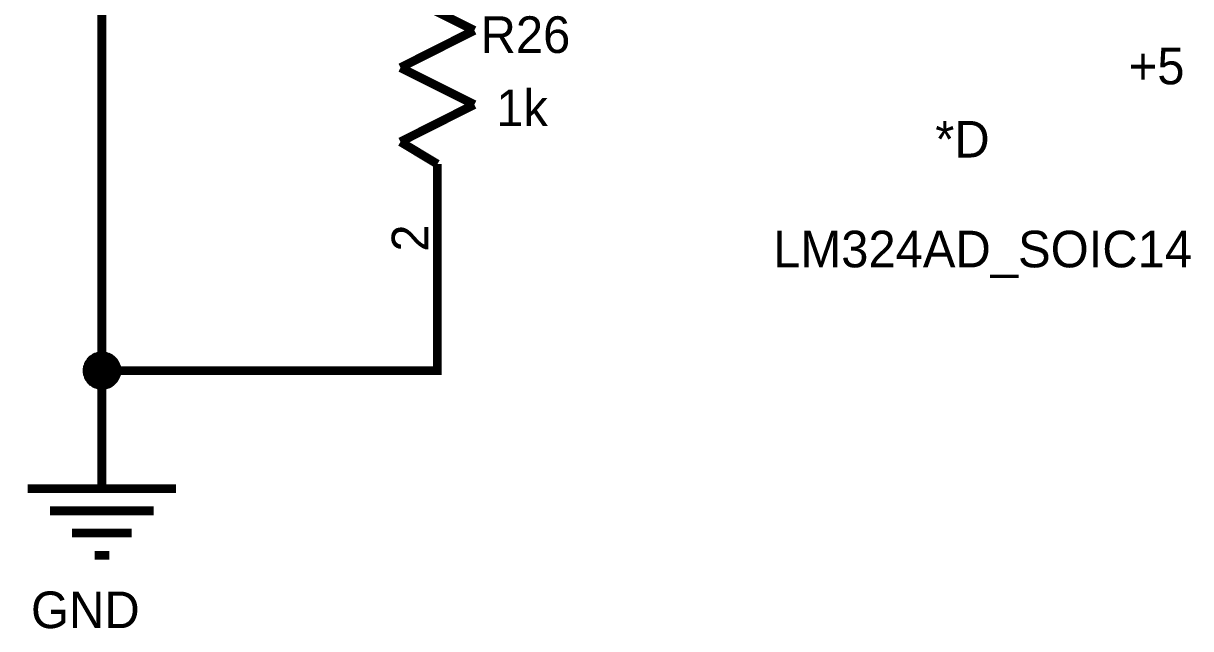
# Model space of a CAD drawing. Header units: millimetres. Extents: x 0 to 800, y 0 to 567.
# Drawn here: x 192.01 to 232.03, y 388.47 to 409.21 of the extents above; entities that cross this region are included whole.
import ezdxf

# ---------------------------------------------------------------- set-up
doc = ezdxf.new("R2010")
doc.units = ezdxf.units.MM
doc.layers.add('Sheet', color=255, linetype='Continuous')

msp = doc.modelspace()

# ---------------------------------------------------------------- linework, layer by layer
at = {"layer": 'Sheet'}
for points, const_width in [([(207.473, 408.968), (204.942, 410.233)], 0.3), ([(194.705, 395.809), (194.705, 397.309), (194.705, 409.528)], 0.3), ([(204.942, 407.691), (207.473, 408.968)], 0.3), ([(207.473, 406.426), (204.942, 407.691)], 0.3), ([(204.942, 405.149), (207.473, 406.426)], 0.3), ([(206.207, 404.387), (204.942, 405.149)], 0.3), ([(206.207, 404.387), (206.207, 399.314)], 0.3), ([(206.207, 404.387), (206.207, 403.626)], 0.3), ([(206.207, 399.314), (206.207, 397.309), (194.705, 397.309)], 0.3), ([(194.201, 397.309), (194.201, 397.332), (194.201, 397.365), (194.212, 397.388), (194.212, 397.41), (194.212, 397.433), (194.224, 397.455), (194.235, 397.489), (194.246, 397.511), (194.246, 397.533), (194.257, 397.556), (194.268, 397.567), (194.291, 397.589), (194.302, 397.612), (194.313, 397.634), (194.336, 397.645), (194.347, 397.668), (194.369, 397.679), (194.38, 397.701), (194.403, 397.712), (194.425, 397.724), (194.448, 397.746), (194.459, 397.757), (194.481, 397.768), (194.504, 397.768), (194.526, 397.78), (194.56, 397.791), (194.582, 397.802), (194.604, 397.802), (194.627, 397.802), (194.649, 397.813), (194.683, 397.813), (194.705, 397.813)], 0.3), ([(194.201, 397.309), (194.201, 397.332), (194.201, 397.365), (194.212, 397.388), (194.212, 397.41), (194.212, 397.433), (194.224, 397.455), (194.235, 397.489), (194.246, 397.511), (194.246, 397.533), (194.257, 397.556), (194.268, 397.567), (194.291, 397.589), (194.302, 397.612), (194.313, 397.634), (194.336, 397.645), (194.347, 397.668), (194.369, 397.679), (194.38, 397.701), (194.403, 397.712), (194.425, 397.724), (194.448, 397.746), (194.459, 397.757), (194.481, 397.768), (194.504, 397.768), (194.526, 397.78), (194.56, 397.791), (194.582, 397.802), (194.604, 397.802), (194.627, 397.802), (194.649, 397.813), (194.683, 397.813), (194.705, 397.813)], 0.3), ([(194.201, 397.309), (194.201, 397.332), (194.201, 397.365), (194.212, 397.388), (194.212, 397.41), (194.212, 397.433), (194.224, 397.455), (194.235, 397.489), (194.246, 397.511), (194.246, 397.533), (194.257, 397.556), (194.268, 397.567), (194.291, 397.589), (194.302, 397.612), (194.313, 397.634), (194.336, 397.645), (194.347, 397.668), (194.369, 397.679), (194.38, 397.701), (194.403, 397.712), (194.425, 397.724), (194.448, 397.746), (194.459, 397.757), (194.481, 397.768), (194.504, 397.768), (194.526, 397.78), (194.56, 397.791), (194.582, 397.802), (194.604, 397.802), (194.627, 397.802), (194.649, 397.813), (194.683, 397.813), (194.705, 397.813)], 0.3), ([(194.201, 397.309), (194.201, 397.332), (194.201, 397.365), (194.212, 397.388), (194.212, 397.41), (194.212, 397.433), (194.224, 397.455), (194.235, 397.489), (194.246, 397.511), (194.246, 397.533), (194.257, 397.556), (194.268, 397.567), (194.291, 397.589), (194.302, 397.612), (194.313, 397.634), (194.336, 397.645), (194.347, 397.668), (194.369, 397.679), (194.38, 397.701), (194.403, 397.712), (194.425, 397.724), (194.448, 397.746), (194.459, 397.757), (194.481, 397.768), (194.504, 397.768), (194.526, 397.78), (194.56, 397.791), (194.582, 397.802), (194.604, 397.802), (194.627, 397.802), (194.649, 397.813), (194.683, 397.813), (194.705, 397.813)], 0.3), ([(194.201, 397.309), (194.201, 397.332), (194.201, 397.365), (194.212, 397.388), (194.212, 397.41), (194.212, 397.433), (194.224, 397.455), (194.235, 397.489), (194.246, 397.511), (194.246, 397.533), (194.257, 397.556), (194.268, 397.567), (194.291, 397.589), (194.302, 397.612), (194.313, 397.634), (194.336, 397.645), (194.347, 397.668), (194.369, 397.679), (194.38, 397.701), (194.403, 397.712), (194.425, 397.724), (194.448, 397.746), (194.459, 397.757), (194.481, 397.768), (194.504, 397.768), (194.526, 397.78), (194.56, 397.791), (194.582, 397.802), (194.604, 397.802), (194.627, 397.802), (194.649, 397.813), (194.683, 397.813), (194.705, 397.813)], 0.0991), ([(194.201, 397.309), (194.201, 397.332), (194.201, 397.365), (194.212, 397.388), (194.212, 397.41), (194.212, 397.433), (194.224, 397.455), (194.235, 397.489), (194.246, 397.511), (194.246, 397.533), (194.257, 397.556), (194.268, 397.567), (194.291, 397.589), (194.302, 397.612), (194.313, 397.634), (194.336, 397.645), (194.347, 397.668), (194.369, 397.679), (194.38, 397.701), (194.403, 397.712), (194.425, 397.724), (194.448, 397.746), (194.459, 397.757), (194.481, 397.768), (194.504, 397.768), (194.526, 397.78), (194.56, 397.791), (194.582, 397.802), (194.604, 397.802), (194.627, 397.802), (194.649, 397.813), (194.683, 397.813), (194.705, 397.813)], 0.0991), ([(194.201, 397.309), (194.201, 397.332), (194.201, 397.365), (194.212, 397.388), (194.212, 397.41), (194.212, 397.433), (194.224, 397.455), (194.235, 397.489), (194.246, 397.511), (194.246, 397.533), (194.257, 397.556), (194.268, 397.567), (194.291, 397.589), (194.302, 397.612), (194.313, 397.634), (194.336, 397.645), (194.347, 397.668), (194.369, 397.679), (194.38, 397.701), (194.403, 397.712), (194.425, 397.724), (194.448, 397.746), (194.459, 397.757), (194.481, 397.768), (194.504, 397.768), (194.526, 397.78), (194.56, 397.791), (194.582, 397.802), (194.604, 397.802), (194.627, 397.802), (194.649, 397.813), (194.683, 397.813), (194.705, 397.813)], 0.0991), ([(194.201, 397.309), (194.201, 397.332), (194.201, 397.365), (194.212, 397.388), (194.212, 397.41), (194.212, 397.433), (194.224, 397.455), (194.235, 397.489), (194.246, 397.511), (194.246, 397.533), (194.257, 397.556), (194.268, 397.567), (194.291, 397.589), (194.302, 397.612), (194.313, 397.634), (194.336, 397.645), (194.347, 397.668), (194.369, 397.679), (194.38, 397.701), (194.403, 397.712), (194.425, 397.724), (194.448, 397.746), (194.459, 397.757), (194.481, 397.768), (194.504, 397.768), (194.526, 397.78), (194.56, 397.791), (194.582, 397.802), (194.604, 397.802), (194.627, 397.802), (194.649, 397.813), (194.683, 397.813), (194.705, 397.813)], 0.0991), ([(194.705, 397.813), (194.705, 397.813)], 0.3), ([(194.705, 397.813), (194.728, 397.813), (194.761, 397.813), (194.784, 397.802), (194.806, 397.802), (194.828, 397.802), (194.862, 397.791), (194.884, 397.78), (194.907, 397.768), (194.929, 397.768), (194.952, 397.757), (194.974, 397.746), (194.996, 397.724), (195.008, 397.712), (195.03, 397.701), (195.052, 397.679), (195.064, 397.668), (195.086, 397.645), (195.097, 397.634), (195.12, 397.612), (195.131, 397.589), (195.142, 397.567), (195.153, 397.556), (195.164, 397.533), (195.176, 397.511), (195.187, 397.489), (195.198, 397.455), (195.209, 397.433), (195.209, 397.41), (195.209, 397.388), (195.22, 397.365), (195.22, 397.332), (195.22, 397.309)], 0.3), ([(194.705, 397.813), (194.705, 397.813)], 0.3), ([(194.705, 397.813), (194.728, 397.813), (194.761, 397.813), (194.784, 397.802), (194.806, 397.802), (194.828, 397.802), (194.862, 397.791), (194.884, 397.78), (194.907, 397.768), (194.929, 397.768), (194.952, 397.757), (194.974, 397.746), (194.996, 397.724), (195.008, 397.712), (195.03, 397.701), (195.052, 397.679), (195.064, 397.668), (195.086, 397.645), (195.097, 397.634), (195.12, 397.612), (195.131, 397.589), (195.142, 397.567), (195.153, 397.556), (195.164, 397.533), (195.176, 397.511), (195.187, 397.489), (195.198, 397.455), (195.209, 397.433), (195.209, 397.41), (195.209, 397.388), (195.22, 397.365), (195.22, 397.332), (195.22, 397.309)], 0.3), ([(194.705, 397.813), (194.705, 397.813)], 0.3), ([(194.705, 397.813), (194.728, 397.813), (194.761, 397.813), (194.784, 397.802), (194.806, 397.802), (194.828, 397.802), (194.862, 397.791), (194.884, 397.78), (194.907, 397.768), (194.929, 397.768), (194.952, 397.757), (194.974, 397.746), (194.996, 397.724), (195.008, 397.712), (195.03, 397.701), (195.052, 397.679), (195.064, 397.668), (195.086, 397.645), (195.097, 397.634), (195.12, 397.612), (195.131, 397.589), (195.142, 397.567), (195.153, 397.556), (195.164, 397.533), (195.176, 397.511), (195.187, 397.489), (195.198, 397.455), (195.209, 397.433), (195.209, 397.41), (195.209, 397.388), (195.22, 397.365), (195.22, 397.332), (195.22, 397.309)], 0.3), ([(194.705, 397.813), (194.705, 397.813)], 0.3), ([(194.705, 397.813), (194.728, 397.813), (194.761, 397.813), (194.784, 397.802), (194.806, 397.802), (194.828, 397.802), (194.862, 397.791), (194.884, 397.78), (194.907, 397.768), (194.929, 397.768), (194.952, 397.757), (194.974, 397.746), (194.996, 397.724), (195.008, 397.712), (195.03, 397.701), (195.052, 397.679), (195.064, 397.668), (195.086, 397.645), (195.097, 397.634), (195.12, 397.612), (195.131, 397.589), (195.142, 397.567), (195.153, 397.556), (195.164, 397.533), (195.176, 397.511), (195.187, 397.489), (195.198, 397.455), (195.209, 397.433), (195.209, 397.41), (195.209, 397.388), (195.22, 397.365), (195.22, 397.332), (195.22, 397.309)], 0.3), ([(194.705, 397.813), (194.705, 397.813)], 0.0991), ([(194.705, 397.813), (194.728, 397.813), (194.761, 397.813), (194.784, 397.802), (194.806, 397.802), (194.828, 397.802), (194.862, 397.791), (194.884, 397.78), (194.907, 397.768), (194.929, 397.768), (194.952, 397.757), (194.974, 397.746), (194.996, 397.724), (195.008, 397.712), (195.03, 397.701), (195.052, 397.679), (195.064, 397.668), (195.086, 397.645), (195.097, 397.634), (195.12, 397.612), (195.131, 397.589), (195.142, 397.567), (195.153, 397.556), (195.164, 397.533), (195.176, 397.511), (195.187, 397.489), (195.198, 397.455), (195.209, 397.433), (195.209, 397.41), (195.209, 397.388), (195.22, 397.365), (195.22, 397.332), (195.22, 397.309)], 0.0991), ([(194.705, 397.813), (194.705, 397.813)], 0.0991), ([(194.705, 397.813), (194.728, 397.813), (194.761, 397.813), (194.784, 397.802), (194.806, 397.802), (194.828, 397.802), (194.862, 397.791), (194.884, 397.78), (194.907, 397.768), (194.929, 397.768), (194.952, 397.757), (194.974, 397.746), (194.996, 397.724), (195.008, 397.712), (195.03, 397.701), (195.052, 397.679), (195.064, 397.668), (195.086, 397.645), (195.097, 397.634), (195.12, 397.612), (195.131, 397.589), (195.142, 397.567), (195.153, 397.556), (195.164, 397.533), (195.176, 397.511), (195.187, 397.489), (195.198, 397.455), (195.209, 397.433), (195.209, 397.41), (195.209, 397.388), (195.22, 397.365), (195.22, 397.332), (195.22, 397.309)], 0.0991), ([(194.705, 397.813), (194.705, 397.813)], 0.0991), ([(194.705, 397.813), (194.728, 397.813), (194.761, 397.813), (194.784, 397.802), (194.806, 397.802), (194.828, 397.802), (194.862, 397.791), (194.884, 397.78), (194.907, 397.768), (194.929, 397.768), (194.952, 397.757), (194.974, 397.746), (194.996, 397.724), (195.008, 397.712), (195.03, 397.701), (195.052, 397.679), (195.064, 397.668), (195.086, 397.645), (195.097, 397.634), (195.12, 397.612), (195.131, 397.589), (195.142, 397.567), (195.153, 397.556), (195.164, 397.533), (195.176, 397.511), (195.187, 397.489), (195.198, 397.455), (195.209, 397.433), (195.209, 397.41), (195.209, 397.388), (195.22, 397.365), (195.22, 397.332), (195.22, 397.309)], 0.0991), ([(194.705, 397.813), (194.705, 397.813)], 0.0991), ([(194.705, 397.813), (194.728, 397.813), (194.761, 397.813), (194.784, 397.802), (194.806, 397.802), (194.828, 397.802), (194.862, 397.791), (194.884, 397.78), (194.907, 397.768), (194.929, 397.768), (194.952, 397.757), (194.974, 397.746), (194.996, 397.724), (195.008, 397.712), (195.03, 397.701), (195.052, 397.679), (195.064, 397.668), (195.086, 397.645), (195.097, 397.634), (195.12, 397.612), (195.131, 397.589), (195.142, 397.567), (195.153, 397.556), (195.164, 397.533), (195.176, 397.511), (195.187, 397.489), (195.198, 397.455), (195.209, 397.433), (195.209, 397.41), (195.209, 397.388), (195.22, 397.365), (195.22, 397.332), (195.22, 397.309)], 0.0991), ([(194.705, 396.805), (194.683, 396.805), (194.649, 396.805), (194.627, 396.817), (194.604, 396.817), (194.582, 396.817), (194.56, 396.828), (194.526, 396.839), (194.504, 396.85), (194.481, 396.85), (194.459, 396.861), (194.448, 396.873), (194.425, 396.895), (194.403, 396.906), (194.38, 396.917), (194.369, 396.94), (194.347, 396.951), (194.336, 396.973), (194.313, 396.985), (194.302, 397.007), (194.291, 397.029), (194.268, 397.052), (194.257, 397.063), (194.246, 397.085), (194.246, 397.108), (194.235, 397.13), (194.224, 397.164), (194.212, 397.186), (194.212, 397.209), (194.212, 397.231), (194.201, 397.253), (194.201, 397.287), (194.201, 397.309)], 0.3), ([(194.201, 397.309), (194.201, 397.309)], 0.3), ([(194.705, 396.805), (194.683, 396.805), (194.649, 396.805), (194.627, 396.817), (194.604, 396.817), (194.582, 396.817), (194.56, 396.828), (194.526, 396.839), (194.504, 396.85), (194.481, 396.85), (194.459, 396.861), (194.448, 396.873), (194.425, 396.895), (194.403, 396.906), (194.38, 396.917), (194.369, 396.94), (194.347, 396.951), (194.336, 396.973), (194.313, 396.985), (194.302, 397.007), (194.291, 397.029), (194.268, 397.052), (194.257, 397.063), (194.246, 397.085), (194.246, 397.108), (194.235, 397.13), (194.224, 397.164), (194.212, 397.186), (194.212, 397.209), (194.212, 397.231), (194.201, 397.253), (194.201, 397.287), (194.201, 397.309)], 0.3), ([(194.201, 397.309), (194.201, 397.309)], 0.3), ([(194.705, 396.805), (194.683, 396.805), (194.649, 396.805), (194.627, 396.817), (194.604, 396.817), (194.582, 396.817), (194.56, 396.828), (194.526, 396.839), (194.504, 396.85), (194.481, 396.85), (194.459, 396.861), (194.448, 396.873), (194.425, 396.895), (194.403, 396.906), (194.38, 396.917), (194.369, 396.94), (194.347, 396.951), (194.336, 396.973), (194.313, 396.985), (194.302, 397.007), (194.291, 397.029), (194.268, 397.052), (194.257, 397.063), (194.246, 397.085), (194.246, 397.108), (194.235, 397.13), (194.224, 397.164), (194.212, 397.186), (194.212, 397.209), (194.212, 397.231), (194.201, 397.253), (194.201, 397.287), (194.201, 397.309)], 0.3), ([(194.201, 397.309), (194.201, 397.309)], 0.3), ([(194.705, 396.805), (194.683, 396.805), (194.649, 396.805), (194.627, 396.817), (194.604, 396.817), (194.582, 396.817), (194.56, 396.828), (194.526, 396.839), (194.504, 396.85), (194.481, 396.85), (194.459, 396.861), (194.448, 396.873), (194.425, 396.895), (194.403, 396.906), (194.38, 396.917), (194.369, 396.94), (194.347, 396.951), (194.336, 396.973), (194.313, 396.985), (194.302, 397.007), (194.291, 397.029), (194.268, 397.052), (194.257, 397.063), (194.246, 397.085), (194.246, 397.108), (194.235, 397.13), (194.224, 397.164), (194.212, 397.186), (194.212, 397.209), (194.212, 397.231), (194.201, 397.253), (194.201, 397.287), (194.201, 397.309)], 0.3), ([(194.201, 397.309), (194.201, 397.309)], 0.3), ([(195.22, 397.309), (195.22, 397.287), (195.22, 397.253), (195.209, 397.231), (195.209, 397.209), (195.209, 397.186), (195.198, 397.164), (195.187, 397.13), (195.176, 397.108), (195.164, 397.085), (195.153, 397.063), (195.142, 397.052), (195.131, 397.029), (195.12, 397.007), (195.097, 396.985), (195.086, 396.973), (195.064, 396.951), (195.052, 396.94), (195.03, 396.917), (195.008, 396.906), (194.996, 396.895), (194.974, 396.873), (194.952, 396.861), (194.929, 396.85), (194.907, 396.85), (194.884, 396.839), (194.862, 396.828), (194.828, 396.817), (194.806, 396.817), (194.784, 396.817), (194.761, 396.805), (194.728, 396.805), (194.705, 396.805)], 0.3), ([(195.22, 397.309), (195.22, 397.287), (195.22, 397.253), (195.209, 397.231), (195.209, 397.209), (195.209, 397.186), (195.198, 397.164), (195.187, 397.13), (195.176, 397.108), (195.164, 397.085), (195.153, 397.063), (195.142, 397.052), (195.131, 397.029), (195.12, 397.007), (195.097, 396.985), (195.086, 396.973), (195.064, 396.951), (195.052, 396.94), (195.03, 396.917), (195.008, 396.906), (194.996, 396.895), (194.974, 396.873), (194.952, 396.861), (194.929, 396.85), (194.907, 396.85), (194.884, 396.839), (194.862, 396.828), (194.828, 396.817), (194.806, 396.817), (194.784, 396.817), (194.761, 396.805), (194.728, 396.805), (194.705, 396.805)], 0.3), ([(195.22, 397.309), (195.22, 397.287), (195.22, 397.253), (195.209, 397.231), (195.209, 397.209), (195.209, 397.186), (195.198, 397.164), (195.187, 397.13), (195.176, 397.108), (195.164, 397.085), (195.153, 397.063), (195.142, 397.052), (195.131, 397.029), (195.12, 397.007), (195.097, 396.985), (195.086, 396.973), (195.064, 396.951), (195.052, 396.94), (195.03, 396.917), (195.008, 396.906), (194.996, 396.895), (194.974, 396.873), (194.952, 396.861), (194.929, 396.85), (194.907, 396.85), (194.884, 396.839), (194.862, 396.828), (194.828, 396.817), (194.806, 396.817), (194.784, 396.817), (194.761, 396.805), (194.728, 396.805), (194.705, 396.805)], 0.3), ([(195.22, 397.309), (195.22, 397.287), (195.22, 397.253), (195.209, 397.231), (195.209, 397.209), (195.209, 397.186), (195.198, 397.164), (195.187, 397.13), (195.176, 397.108), (195.164, 397.085), (195.153, 397.063), (195.142, 397.052), (195.131, 397.029), (195.12, 397.007), (195.097, 396.985), (195.086, 396.973), (195.064, 396.951), (195.052, 396.94), (195.03, 396.917), (195.008, 396.906), (194.996, 396.895), (194.974, 396.873), (194.952, 396.861), (194.929, 396.85), (194.907, 396.85), (194.884, 396.839), (194.862, 396.828), (194.828, 396.817), (194.806, 396.817), (194.784, 396.817), (194.761, 396.805), (194.728, 396.805), (194.705, 396.805)], 0.3), ([(195.22, 397.309), (195.22, 397.309), (195.22, 397.309), (195.22, 397.309), (195.22, 397.309), (195.22, 397.309), (195.22, 397.309), (195.22, 397.309), (195.22, 397.309), (195.22, 397.309), (195.22, 397.309), (195.22, 397.309), (195.22, 397.309), (195.22, 397.309), (195.22, 397.309), (195.22, 397.309), (195.22, 397.309), (195.22, 397.309), (195.22, 397.309), (195.22, 397.309), (195.22, 397.309), (195.22, 397.309), (195.22, 397.309), (195.22, 397.309), (195.22, 397.309), (195.22, 397.309), (195.22, 397.309), (195.22, 397.309), (195.22, 397.309), (195.22, 397.309), (195.22, 397.309), (195.22, 397.309), (195.22, 397.309)], 0.3), ([(195.22, 397.309), (195.22, 397.309)], 0.3), ([(195.22, 397.309), (195.22, 397.309), (195.22, 397.309), (195.22, 397.309), (195.22, 397.309), (195.22, 397.309), (195.22, 397.309), (195.22, 397.309), (195.22, 397.309), (195.22, 397.309), (195.22, 397.309), (195.22, 397.309), (195.22, 397.309), (195.22, 397.309), (195.22, 397.309), (195.22, 397.309), (195.22, 397.309), (195.22, 397.309), (195.22, 397.309), (195.22, 397.309), (195.22, 397.309), (195.22, 397.309), (195.22, 397.309), (195.22, 397.309), (195.22, 397.309), (195.22, 397.309), (195.22, 397.309), (195.22, 397.309), (195.22, 397.309), (195.22, 397.309), (195.22, 397.309), (195.22, 397.309), (195.22, 397.309)], 0.3), ([(195.22, 397.309), (195.22, 397.309)], 0.3), ([(195.22, 397.309), (195.22, 397.309), (195.22, 397.309), (195.22, 397.309), (195.22, 397.309), (195.22, 397.309), (195.22, 397.309), (195.22, 397.309), (195.22, 397.309), (195.22, 397.309), (195.22, 397.309), (195.22, 397.309), (195.22, 397.309), (195.22, 397.309), (195.22, 397.309), (195.22, 397.309), (195.22, 397.309), (195.22, 397.309), (195.22, 397.309), (195.22, 397.309), (195.22, 397.309), (195.22, 397.309), (195.22, 397.309), (195.22, 397.309), (195.22, 397.309), (195.22, 397.309), (195.22, 397.309), (195.22, 397.309), (195.22, 397.309), (195.22, 397.309), (195.22, 397.309), (195.22, 397.309), (195.22, 397.309)], 0.3), ([(195.22, 397.309), (195.22, 397.309)], 0.3), ([(195.22, 397.309), (195.22, 397.309), (195.22, 397.309), (195.22, 397.309), (195.22, 397.309), (195.22, 397.309), (195.22, 397.309), (195.22, 397.309), (195.22, 397.309), (195.22, 397.309), (195.22, 397.309), (195.22, 397.309), (195.22, 397.309), (195.22, 397.309), (195.22, 397.309), (195.22, 397.309), (195.22, 397.309), (195.22, 397.309), (195.22, 397.309), (195.22, 397.309), (195.22, 397.309), (195.22, 397.309), (195.22, 397.309), (195.22, 397.309), (195.22, 397.309), (195.22, 397.309), (195.22, 397.309), (195.22, 397.309), (195.22, 397.309), (195.22, 397.309), (195.22, 397.309), (195.22, 397.309), (195.22, 397.309)], 0.3), ([(195.22, 397.309), (195.22, 397.309)], 0.3), ([(194.705, 396.805), (194.683, 396.805), (194.649, 396.805), (194.627, 396.817), (194.604, 396.817), (194.582, 396.817), (194.56, 396.828), (194.526, 396.839), (194.504, 396.85), (194.481, 396.85), (194.459, 396.861), (194.448, 396.873), (194.425, 396.895), (194.403, 396.906), (194.38, 396.917), (194.369, 396.94), (194.347, 396.951), (194.336, 396.973), (194.313, 396.985), (194.302, 397.007), (194.291, 397.029), (194.268, 397.052), (194.257, 397.063), (194.246, 397.085), (194.246, 397.108), (194.235, 397.13), (194.224, 397.164), (194.212, 397.186), (194.212, 397.209), (194.212, 397.231), (194.201, 397.253), (194.201, 397.287), (194.201, 397.309)], 0.0991), ([(194.201, 397.309), (194.201, 397.309)], 0.0991), ([(194.705, 396.805), (194.683, 396.805), (194.649, 396.805), (194.627, 396.817), (194.604, 396.817), (194.582, 396.817), (194.56, 396.828), (194.526, 396.839), (194.504, 396.85), (194.481, 396.85), (194.459, 396.861), (194.448, 396.873), (194.425, 396.895), (194.403, 396.906), (194.38, 396.917), (194.369, 396.94), (194.347, 396.951), (194.336, 396.973), (194.313, 396.985), (194.302, 397.007), (194.291, 397.029), (194.268, 397.052), (194.257, 397.063), (194.246, 397.085), (194.246, 397.108), (194.235, 397.13), (194.224, 397.164), (194.212, 397.186), (194.212, 397.209), (194.212, 397.231), (194.201, 397.253), (194.201, 397.287), (194.201, 397.309)], 0.0991), ([(194.201, 397.309), (194.201, 397.309)], 0.0991), ([(194.705, 396.805), (194.683, 396.805), (194.649, 396.805), (194.627, 396.817), (194.604, 396.817), (194.582, 396.817), (194.56, 396.828), (194.526, 396.839), (194.504, 396.85), (194.481, 396.85), (194.459, 396.861), (194.448, 396.873), (194.425, 396.895), (194.403, 396.906), (194.38, 396.917), (194.369, 396.94), (194.347, 396.951), (194.336, 396.973), (194.313, 396.985), (194.302, 397.007), (194.291, 397.029), (194.268, 397.052), (194.257, 397.063), (194.246, 397.085), (194.246, 397.108), (194.235, 397.13), (194.224, 397.164), (194.212, 397.186), (194.212, 397.209), (194.212, 397.231), (194.201, 397.253), (194.201, 397.287), (194.201, 397.309)], 0.0991), ([(194.201, 397.309), (194.201, 397.309)], 0.0991), ([(194.705, 396.805), (194.683, 396.805), (194.649, 396.805), (194.627, 396.817), (194.604, 396.817), (194.582, 396.817), (194.56, 396.828), (194.526, 396.839), (194.504, 396.85), (194.481, 396.85), (194.459, 396.861), (194.448, 396.873), (194.425, 396.895), (194.403, 396.906), (194.38, 396.917), (194.369, 396.94), (194.347, 396.951), (194.336, 396.973), (194.313, 396.985), (194.302, 397.007), (194.291, 397.029), (194.268, 397.052), (194.257, 397.063), (194.246, 397.085), (194.246, 397.108), (194.235, 397.13), (194.224, 397.164), (194.212, 397.186), (194.212, 397.209), (194.212, 397.231), (194.201, 397.253), (194.201, 397.287), (194.201, 397.309)], 0.0991), ([(194.201, 397.309), (194.201, 397.309)], 0.0991), ([(195.22, 397.309), (195.22, 397.287), (195.22, 397.253), (195.209, 397.231), (195.209, 397.209), (195.209, 397.186), (195.198, 397.164), (195.187, 397.13), (195.176, 397.108), (195.164, 397.085), (195.153, 397.063), (195.142, 397.052), (195.131, 397.029), (195.12, 397.007), (195.097, 396.985), (195.086, 396.973), (195.064, 396.951), (195.052, 396.94), (195.03, 396.917), (195.008, 396.906), (194.996, 396.895), (194.974, 396.873), (194.952, 396.861), (194.929, 396.85), (194.907, 396.85), (194.884, 396.839), (194.862, 396.828), (194.828, 396.817), (194.806, 396.817), (194.784, 396.817), (194.761, 396.805), (194.728, 396.805), (194.705, 396.805)], 0.0991), ([(195.22, 397.309), (195.22, 397.287), (195.22, 397.253), (195.209, 397.231), (195.209, 397.209), (195.209, 397.186), (195.198, 397.164), (195.187, 397.13), (195.176, 397.108), (195.164, 397.085), (195.153, 397.063), (195.142, 397.052), (195.131, 397.029), (195.12, 397.007), (195.097, 396.985), (195.086, 396.973), (195.064, 396.951), (195.052, 396.94), (195.03, 396.917), (195.008, 396.906), (194.996, 396.895), (194.974, 396.873), (194.952, 396.861), (194.929, 396.85), (194.907, 396.85), (194.884, 396.839), (194.862, 396.828), (194.828, 396.817), (194.806, 396.817), (194.784, 396.817), (194.761, 396.805), (194.728, 396.805), (194.705, 396.805)], 0.0991), ([(195.22, 397.309), (195.22, 397.287), (195.22, 397.253), (195.209, 397.231), (195.209, 397.209), (195.209, 397.186), (195.198, 397.164), (195.187, 397.13), (195.176, 397.108), (195.164, 397.085), (195.153, 397.063), (195.142, 397.052), (195.131, 397.029), (195.12, 397.007), (195.097, 396.985), (195.086, 396.973), (195.064, 396.951), (195.052, 396.94), (195.03, 396.917), (195.008, 396.906), (194.996, 396.895), (194.974, 396.873), (194.952, 396.861), (194.929, 396.85), (194.907, 396.85), (194.884, 396.839), (194.862, 396.828), (194.828, 396.817), (194.806, 396.817), (194.784, 396.817), (194.761, 396.805), (194.728, 396.805), (194.705, 396.805)], 0.0991), ([(195.22, 397.309), (195.22, 397.287), (195.22, 397.253), (195.209, 397.231), (195.209, 397.209), (195.209, 397.186), (195.198, 397.164), (195.187, 397.13), (195.176, 397.108), (195.164, 397.085), (195.153, 397.063), (195.142, 397.052), (195.131, 397.029), (195.12, 397.007), (195.097, 396.985), (195.086, 396.973), (195.064, 396.951), (195.052, 396.94), (195.03, 396.917), (195.008, 396.906), (194.996, 396.895), (194.974, 396.873), (194.952, 396.861), (194.929, 396.85), (194.907, 396.85), (194.884, 396.839), (194.862, 396.828), (194.828, 396.817), (194.806, 396.817), (194.784, 396.817), (194.761, 396.805), (194.728, 396.805), (194.705, 396.805)], 0.0991), ([(195.22, 397.309), (195.22, 397.309), (195.22, 397.309), (195.22, 397.309), (195.22, 397.309), (195.22, 397.309), (195.22, 397.309), (195.22, 397.309), (195.22, 397.309), (195.22, 397.309), (195.22, 397.309), (195.22, 397.309), (195.22, 397.309), (195.22, 397.309), (195.22, 397.309), (195.22, 397.309), (195.22, 397.309), (195.22, 397.309), (195.22, 397.309), (195.22, 397.309), (195.22, 397.309), (195.22, 397.309), (195.22, 397.309), (195.22, 397.309), (195.22, 397.309), (195.22, 397.309), (195.22, 397.309), (195.22, 397.309), (195.22, 397.309), (195.22, 397.309), (195.22, 397.309), (195.22, 397.309), (195.22, 397.309)], 0.0991), ([(195.22, 397.309), (195.22, 397.309)], 0.0991), ([(195.22, 397.309), (195.22, 397.309), (195.22, 397.309), (195.22, 397.309), (195.22, 397.309), (195.22, 397.309), (195.22, 397.309), (195.22, 397.309), (195.22, 397.309), (195.22, 397.309), (195.22, 397.309), (195.22, 397.309), (195.22, 397.309), (195.22, 397.309), (195.22, 397.309), (195.22, 397.309), (195.22, 397.309), (195.22, 397.309), (195.22, 397.309), (195.22, 397.309), (195.22, 397.309), (195.22, 397.309), (195.22, 397.309), (195.22, 397.309), (195.22, 397.309), (195.22, 397.309), (195.22, 397.309), (195.22, 397.309), (195.22, 397.309), (195.22, 397.309), (195.22, 397.309), (195.22, 397.309), (195.22, 397.309)], 0.0991), ([(195.22, 397.309), (195.22, 397.309)], 0.0991), ([(195.22, 397.309), (195.22, 397.309), (195.22, 397.309), (195.22, 397.309), (195.22, 397.309), (195.22, 397.309), (195.22, 397.309), (195.22, 397.309), (195.22, 397.309), (195.22, 397.309), (195.22, 397.309), (195.22, 397.309), (195.22, 397.309), (195.22, 397.309), (195.22, 397.309), (195.22, 397.309), (195.22, 397.309), (195.22, 397.309), (195.22, 397.309), (195.22, 397.309), (195.22, 397.309), (195.22, 397.309), (195.22, 397.309), (195.22, 397.309), (195.22, 397.309), (195.22, 397.309), (195.22, 397.309), (195.22, 397.309), (195.22, 397.309), (195.22, 397.309), (195.22, 397.309), (195.22, 397.309), (195.22, 397.309)], 0.0991), ([(195.22, 397.309), (195.22, 397.309)], 0.0991), ([(195.22, 397.309), (195.22, 397.309), (195.22, 397.309), (195.22, 397.309), (195.22, 397.309), (195.22, 397.309), (195.22, 397.309), (195.22, 397.309), (195.22, 397.309), (195.22, 397.309), (195.22, 397.309), (195.22, 397.309), (195.22, 397.309), (195.22, 397.309), (195.22, 397.309), (195.22, 397.309), (195.22, 397.309), (195.22, 397.309), (195.22, 397.309), (195.22, 397.309), (195.22, 397.309), (195.22, 397.309), (195.22, 397.309), (195.22, 397.309), (195.22, 397.309), (195.22, 397.309), (195.22, 397.309), (195.22, 397.309), (195.22, 397.309), (195.22, 397.309), (195.22, 397.309), (195.22, 397.309), (195.22, 397.309)], 0.0991), ([(195.22, 397.309), (195.22, 397.309)], 0.0991), ([(194.705, 395.809), (194.705, 393.266)], 0.3), ([(192.163, 393.266), (197.247, 393.266)], 0.3), ([(192.924, 392.505), (196.486, 392.505)], 0.3), ([(193.686, 391.743), (195.724, 391.743)], 0.3), ([(194.459, 390.982), (194.963, 390.982)], 0.3)]:
    msp.add_lwpolyline(points, dxfattribs=dict(at, const_width=const_width))
at = {"layer": 'Sheet', "const_width": 0.508}
msp.add_lwpolyline([(194.448, 397.318, 1), (194.956, 397.318, 1)], format="xyb", close=True, dxfattribs=at)

# ---------------------------------------------------------------- texts
at = {"layer": 'Sheet'}
for s, height, p in [('R26', 1.2543, (207.686, 408.195)), ('+5', 1.2543, (229.906, 407.12)), ('1k', 1.2543, (208.223, 405.686)), ('*D', 1.2543, (223.275, 404.611)), ('LM324AD_SOIC14', 1.25433, (217.72, 400.848)), ('GND', 1.2543, (192.275, 388.484))]:
    msp.add_text(s, height=height, dxfattribs=at).set_placement(p)
msp.add_text('2', height=1.254, rotation=90, dxfattribs=at).set_placement((205.894, 401.386))

doc.saveas('drawing.dxf')
